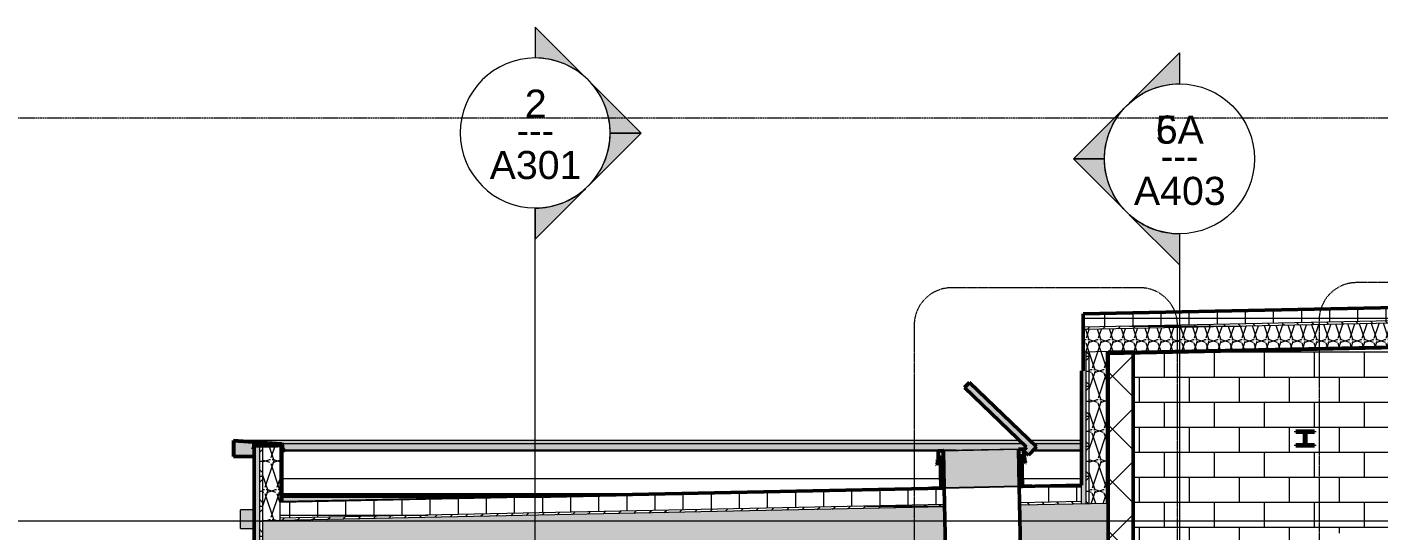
# Model space of a CAD drawing. Header units: inches. Extents: x 9594 to 15314, y -314 to 660.
# Drawn here: x 13186.5 to 13619.3, y 394.8 to 556.1 of the extents above; entities that cross this region are included whole.
import ezdxf

# ---------------------------------------------------------------- set-up
doc = ezdxf.new("R2010")
doc.units = ezdxf.units.IN
doc.header["$MEASUREMENT"] = 0
for name, pattern in [('Aligning Line 1_8_', [0.25, 0.125, -0.125]), ('Dash Dot 3_16_', [0.3125, 0.1875, -0.0625, 0, -0.0625]), ('Grid Line 1_2_', [0.875, 0.5, -0.125, 0.125, -0.125])]:
    doc.linetypes.add(name, pattern=pattern)
for name, color, linetype, lineweight in [('0-5', 50, 'Continuous', 5), ('0-6', 250, 'Continuous', 50), ('A-ANNO-SYMB-1', 150, 'Dash Dot 3_16_', 9), ('A-FLOR-LEVL-1', 51, 'Grid Line 1_2_', 9), ('A-GENM', 5, 'Continuous', 9), ('A-GENM-4', 5, 'Continuous', 50), ('A-GENM-5', 55, 'Continuous', 9), ('A-GENM-6', 250, 'Continuous', 50), ('A-ROOF', 132, 'Continuous', 13), ('A-ROOF-1', 132, 'Continuous', 5), ('A-ROOF-2', 132, 'Continuous', 50), ('A-ROOF-3', 132, 'Continuous', 9), ('A-ROOF-PATT-1', 132, 'Continuous', 9), ('A-WALL', 113, 'Continuous', 13), ('A-WALL-10', 113, 'Continuous', 50), ('A-WALL-5', 7, 'Continuous', 9), ('A-WALL-6', 250, 'Continuous', 50), ('A-WALL-8', 113, 'Continuous', 5), ('A-WALL-9', 113, 'Continuous', 9), ('A-WALL-PATT-3', 55, 'Continuous', 9), ('A-WALL-PATT-4', 111, 'Continuous', 9), ('A-WALL-PATT-5', 252, 'Continuous', 9), ('G-ANNO-SYMB', 111, 'Aligning Line 1_8_', 9), ('G-ANNO-SYMB-1', 147, 'Aligning Line 1_8_', 9), ('G-ANNO-SYMB-2', 111, 'Continuous', 9), ('S-FNDN-1', 32, 'Continuous', 5), ('S-FNDN-3', 32, 'Continuous', 50)]:
    doc.layers.add(name, color=color, linetype=linetype, lineweight=lineweight)
doc.styles.add('Arial', font='arial.ttf', dxfattribs={"height": 9})
doc.styles.add('Century Gothic', font='ufonts.com_century-gothic.ttf', dxfattribs={"height": 9})
pattern_1 = [(0, (14107.5676, 138.832), (0, 4.798), []), (315, (14107.5676, 138.832), (4.798427, 0), [6.786, -6.786]), (45, (14107.5676, 138.832), (4.798427, 0), [6.786, -6.786])]
pattern_2 = [(161.57, (14108.0476, 139.312), (-3.8399538, -1.54e-05), [0, -27.322, 3.034, 0]), (18.43, (14107.0876, 139.312), (-3.8399538, 1.54e-05), [0, -27.322, 3.034, 0]), (108.43, (14108.0476, 139.312), (1.919622, -9.6005246), [9.106, -21.25]), (71.57, (14107.0876, 139.312), (1.919622, 9.6005246), [9.106, -21.25])]
pattern_3 = [(0, (14107.568, 138.832), (30.72, 7.68), [1.267, -21.773, 1.267, -21.773, -122.88]), (0, (14107.568, 138.832), (30.72, 7.68), [-46.08, 1.267, -44.813, 1.267, -21.773, -53.76]), (0, (14107.568, 138.832), (30.72, 7.68), [-115.2, 1.267, -14.093, 1.267, -37.133]), (120, (14119.088, 142.672), (-22.011075, 22.7643), [1.267, -21.773, 1.267, -21.773, -122.88]), (120, (14119.088, 142.672), (-22.011075, 22.7643), [-46.08, 1.267, -44.813, 1.267, -21.773, -53.76]), (120, (14119.088, 142.672), (-22.011075, 22.7643), [-115.2, 1.267, -14.093, 1.267, -37.133]), (240, (14122.928, 158.032), (-8.708925, -30.4443), [1.267, -21.773, 1.267, -21.773, -122.88]), (240, (14122.928, 158.032), (-8.708925, -30.4443), [-46.08, 1.267, -44.813, 1.267, -21.773, -53.76]), (240, (14122.928, 158.032), (-8.708925, -30.4443), [-115.2, 1.267, -14.093, 1.267, -37.133])]
pattern_4 = [(0, (14107.568, 138.832), (0, 9), []), (90, (14107.568, 138.832), (-9, 6e-16), [])]

# ---------------------------------------------------------------- blocks, each defined once
blk = doc.blocks.new('Otis_G2S_072320191620 - Otis_G2S_072320191620-2295120-BUILDING SECTION - NORTH_SOUTH AT ELEVATOR AND COURTYARD - LOOKING EAST')
at = {"layer": 'A-GENM-5'}
for points in [[(-3521.22, 426.37), (-3521.22, 426.75), (-3527.22, 426.75), (-3527.22, 426.37)], [(-3524.41, 422.37), (-3524.03, 422.37), (-3524.03, 426.37), (-3524.41, 426.37), (-3524.41, 422.88)], [(-3523.18, 422), (-3521.22, 422), (-3521.22, 422.37), (-3527.22, 422.37), (-3527.22, 422), (-3523.57, 422)]]:
    blk.add_hatch(color=256, dxfattribs=at).paths.add_polyline_path(points, flags=0)
at = {"layer": 'A-GENM-6'}
for p, q in [((-3527.22, 426.75), (-3521.22, 426.75)), ((-3527.22, 426.75), (-3527.22, 426.37)), ((-3521.22, 426.37), (-3527.22, 426.37)), ((-3524.41, 426.37), (-3524.03, 426.37)), ((-3524.41, 426.37), (-3524.41, 422.37)), ((-3524.03, 426.37), (-3524.03, 422.37)), ((-3521.22, 426.75), (-3521.22, 426.37)), ((-3527.22, 422.37), (-3521.22, 422.37)), ((-3527.22, 422.37), (-3527.22, 422)), ((-3521.22, 422), (-3527.22, 422)), ((-3524.03, 422.37), (-3524.41, 422.37)), ((-3521.22, 422.37), (-3521.22, 422))]:
    blk.add_line(p, q, dxfattribs=at)
blk = doc.blocks.new('CTR - 1st Phase -Stairs _ Elevators_rvt-2-BUILDING SECTION - NORTH_SOUTH AT ELEVATOR AND COURTYARD - LOOKING EAST')
at = {"layer": 'A-WALL-PATT-3'}
h = blk.add_hatch(dxfattribs=at)
h.set_pattern_fill('FP_70', color=256, style=0, pattern_type=2)
h.set_pattern_definition([(0, (-3481.324, -188), (0, 8), []), (90, (-3481.324, -188), (-8, 8), [8, -8])])
h.paths.add_polyline_path([(-3579.32, -152), (-3549.06, -152), (-3549.06, -45.77), (-3552.22, -45.77), (-3552.22, -45.57), (-3553.1, -45.57), (-3553.1, -44), (-3552.22, -44), (-3552.22, -43.8), (-3549.26, -43.8), (-3549.26, -42.23), (-3549.07, -42.23), (-3549.06, -1.77), (-3552.22, -1.77), (-3552.22, -1.57), (-3553.1, -1.57), (-3553.1, 0), (-3552.22, 0), (-3552.22, 0.2), (-3549.26, 0.2), (-3549.26, 1.77), (-3549.07, 1.77), (-3549.06, 134.23), (-3552.22, 134.23), (-3552.22, 134.43), (-3553.1, 134.43), (-3553.1, 136), (-3552.22, 136), (-3552.22, 136.2), (-3549.26, 136.2), (-3549.26, 137.77), (-3549.07, 137.77), (-3549.06, 266.23), (-3552.22, 266.23), (-3552.22, 266.43), (-3553.1, 266.43), (-3553.1, 268), (-3552.22, 268), (-3552.22, 268.2), (-3549.26, 268.2), (-3549.26, 269.77), (-3549.07, 269.77), (-3549.06, 373.23), (-3552.22, 373.23), (-3552.22, 373.43), (-3553.1, 373.43), (-3553.1, 375), (-3552.22, 375), (-3552.22, 375.2), (-3549.26, 375.2), (-3549.26, 376.77), (-3549.07, 376.77), (-3549.06, 394), (-3546.62, 394), (-3546.62, 375), (-3517.45, 375), (-3517.45, 394), (-3512.45, 394), (-3512.45, 375), (-3501.82, 375), (-3501.82, 394), (-3499.38, 394), (-3499.38, 376.77), (-3499.19, 376.77), (-3499.19, 375.2), (-3496.23, 375.2), (-3496.23, 375), (-3495.35, 375), (-3495.35, 373.43), (-3496.23, 373.43), (-3496.23, 373.23), (-3499.38, 373.23), (-3499.38, 269.77), (-3499.19, 269.77), (-3499.19, 268.2), (-3496.23, 268.2), (-3496.23, 268), (-3495.35, 268), (-3495.35, 266.43), (-3496.23, 266.43), (-3496.23, 266.23), (-3499.38, 266.23), (-3499.38, 137.77), (-3499.19, 137.77), (-3499.19, 136.2), (-3496.23, 136.2), (-3496.23, 136), (-3495.35, 136), (-3495.35, 134.43), (-3496.23, 134.43), (-3496.23, 134.23), (-3499.38, 134.23), (-3499.38, 1.77), (-3499.19, 1.77), (-3499.19, 0.2), (-3496.23, 0.2), (-3496.23, 0), (-3495.35, 0), (-3495.35, -1.57), (-3496.23, -1.57), (-3496.23, -1.77), (-3499.38, -1.77), (-3499.38, -42.23), (-3499.19, -42.23), (-3499.19, -43.8), (-3496.23, -43.8), (-3496.23, -44), (-3495.35, -44), (-3495.35, -45.57), (-3496.23, -45.57), (-3496.23, -45.77), (-3499.38, -45.77), (-3499.38, -152), (-3487.73, -152), (-3487.73, -68), (-3487.32, -68), (-3487.32, -66.87), (-3486.28, -66.87), (-3486.28, -66), (-3485.32, -66), (-3485.32, -35.02), (-3486.97, -35.02), (-3486.97, -33.96), (-3485.32, -33.96), (-3485.32, -17.06), (-3486.97, -17.06), (-3486.97, -16), (-3485.32, -16), (-3485.32, 0), (-3487.73, 0), (-3487.73, 84), (-3487.32, 84), (-3487.32, 85.13), (-3486.28, 85.13), (-3486.28, 86), (-3485.32, 86), (-3485.32, 136), (-3487.73, 136), (-3487.73, 220), (-3487.32, 220), (-3487.32, 221.13), (-3486.28, 221.13), (-3486.28, 222), (-3485.32, 222), (-3485.32, 268), (-3487.73, 268), (-3487.73, 352), (-3487.32, 352), (-3487.32, 353.13), (-3486.28, 353.13), (-3486.28, 354), (-3485.32, 354), (-3485.32, 452), (-3564.82, 452), (-3579.32, 451.7), (-3579.32, 376), (-3587.32, 376), (-3587.32, 372), (-3579.32, 372), (-3579.32, -143.04)], flags=0)
h.paths.add_polyline_path([(-3546.62, -152), (-3546, -152), (-3546, -84.62), (-3546.31, -84.62), (-3546.31, -76.98), (-3533.72, -76.98), (-3533.72, -76.44), (-3517.45, -76.44), (-3517.45, -45.77), (-3546.62, -45.77), (-3546.62, -143.04)], flags=0)
h.paths.add_polyline_path([(-3544.5, -152), (-3543.13, -152), (-3543.13, -108.98), (-3525.65, -108.98), (-3525.65, -84.62), (-3544.5, -84.62), (-3544.5, -143.04)], flags=0)
h.paths.add_polyline_path([(-3505.3, -152), (-3503.94, -152), (-3503.94, -84.62), (-3512.45, -84.62), (-3512.45, -108.98), (-3505.3, -108.98), (-3505.3, -143.04)], flags=0)
h.paths.add_polyline_path([(-3502.44, -152), (-3501.82, -152), (-3501.82, -45.77), (-3512.45, -45.77), (-3512.45, -76.98), (-3502.13, -76.98), (-3502.13, -84.62), (-3502.44, -84.62), (-3502.44, -143.04)], flags=0)
h.paths.add_polyline_path([(-3522.78, -108.98), (-3517.45, -108.98), (-3517.45, -84.62), (-3522.78, -84.62), (-3522.78, -93.9)], flags=0)
h.paths.add_polyline_path([(-3546.62, -44), (-3517.45, -44), (-3517.45, -1.77), (-3546.62, -1.77), (-3546.62, -27.3)], flags=0)
h.paths.add_polyline_path([(-3512.45, -44), (-3501.82, -44), (-3501.82, -1.77), (-3512.45, -1.77), (-3512.45, -28.84)], flags=0)
h.paths.add_polyline_path([(-3546.62, 0), (-3517.45, 0), (-3517.45, 134.23), (-3546.62, 134.23), (-3546.62, 0.54)], flags=0)
h.paths.add_polyline_path([(-3512.45, 0), (-3501.82, 0), (-3501.82, 134.23), (-3512.45, 134.23), (-3512.45, 0.54)], flags=0)
h.paths.add_polyline_path([(-3512.45, 136), (-3501.82, 136), (-3501.82, 266.23), (-3512.45, 266.23), (-3512.45, 144.13)], flags=0)
h.paths.add_polyline_path([(-3535.75, 136), (-3517.45, 136), (-3517.45, 266.23), (-3546.62, 266.23), (-3546.62, 136)], flags=0)
h.paths.add_polyline_path([(-3541.93, 268), (-3517.45, 268), (-3517.45, 373.23), (-3546.62, 373.23), (-3546.62, 268), (-3543.58, 268)], flags=0)
h.paths.add_polyline_path([(-3512.45, 268), (-3501.82, 268), (-3501.82, 373.23), (-3512.45, 373.23), (-3512.45, 335.57)], flags=0)
h.paths.add_polyline_path([(-3521.22, 422), (-3527.22, 422), (-3527.22, 422.37), (-3524.41, 422.37), (-3524.41, 426.37), (-3527.22, 426.37), (-3527.22, 426.75), (-3521.22, 426.75), (-3521.22, 426.37), (-3524.03, 426.37), (-3524.03, 422.37), (-3521.22, 422.37)], flags=0)
at = {"layer": 'A-WALL-PATT-5'}
h = blk.add_hatch(dxfattribs=at)
h.set_pattern_fill('FP_69', color=256, style=0, pattern_type=2)
h.set_pattern_definition([(45, (-3012.324, 138.832), (-8.48528, 8.48528), []), (135, (-3012.324, 138.832), (-8.48528, -8.48528), [])])
h.paths.add_polyline_path([(-3582.22, 376), (-3579.32, 376), (-3579.32, 452), (-3587.32, 452), (-3587.32, 376)], flags=0)
at = {"layer": 'A-FLOR-LEVL-1'}
blk.add_line((-4168.71, 398), (-1830.2, 398), dxfattribs=at)
at = {"layer": 'A-WALL-5'}
blk.add_line((-3485.32, 452), (-3564.82, 452), dxfattribs=at)
at = {"layer": 'A-WALL-6'}
for p, q in [((-3587.32, 376), (-3587.32, 452)), ((-3587.32, 452), (-3579.32, 452)), ((-3579.32, 452), (-3579.32, 376))]:
    blk.add_line(p, q, dxfattribs=at)
at = {"layer": 'G-ANNO-SYMB-1'}
blk.add_line((-1926.87, 526.95), (-4071.96, 526.95), dxfattribs=at)
at = {"layer": '0-6'}
blk.add_blockref('Otis_G2S_072320191620 - Otis_G2S_072320191620-2295120-BUILDING SECTION - NORTH_SOUTH AT ELEVATOR AND COURTYARD - LOOKING EAST', (0, 0), dxfattribs=at)
blk = doc.blocks.new('Basic Wall _ EXT - FIBER CEMENT - SMALL - ___-2145929-BUILDING SECTION - NORTH_SOUTH AT ELEVATOR AND COURTYARD - LOOKING EAST')
at = {"layer": 'A-WALL-9'}
h = blk.add_hatch(color=256, dxfattribs=at)
h.paths.add_polyline_path([(-3669.82, 422.6), (-3614.45, 422.6), (-3615.56, 423.66), (-3867.21, 423.66), (-3851.84, 422.6), (-3674.01, 422.6)], flags=0)
h.paths.add_polyline_path([(-3408.93, 422.6), (-3393.56, 423.66), (-3468.82, 423.66), (-3468.82, 422.6), (-3409.07, 422.6)], flags=0)
h.paths.add_polyline_path([(-3595.82, 422.6), (-3595.82, 423.66), (-3612.31, 423.66), (-3611.17, 422.6), (-3598.6, 422.6)], flags=0)
for points in [[(-3862.58, 418.62), (-3860.72, 418.62), (-3860.73, 420.79), (-3861.25, 420.84), (-3860.84, 421.5), (-3860.78, 421.45), (-3860.73, 421.63), (-3860.81, 421.63), (-3860.81, 422.86), (-3860.72, 422.9), (-3860.65, 423.01), (-3860.51, 423.03), (-3860.39, 423.05), (-3860.51, 423.11), (-3862.57, 423.26), (-3867.21, 423.58), (-3867.21, 418.62)], [(-3860.73, 420.79), (-3860.73, 421.45), (-3860.78, 421.45), (-3861.19, 420.79), (-3860.73, 420.79)], [(-3860.73, 421.45), (-3860.73, 421.45), (-3860.76, 421.5), (-3860.73, 421.45)], [(-3860.73, 421.63), (-3860.72, 422), (-3859.13, 422.04), (-3859.41, 422.1), (-3860.29, 422.86), (-3860.73, 422.86), (-3860.73, 422)], [(-3860.29, 422.86), (-3860.43, 423.01), (-3860.45, 423.03), (-3860.65, 423.01), (-3860.72, 422.9), (-3860.71, 422.86), (-3860.39, 422.86)], [(-3859.53, 423.05), (-3860.44, 423.09), (-3860.39, 423.05)], [(-3854.18, 422.1), (-3851.71, 422.1), (-3851.71, 422.16), (-3853.48, 422.16), (-3853.48, 422.44), (-3851.66, 422.47), (-3851.79, 422.59), (-3851.85, 422.59), (-3851.85, 422.52), (-3859.53, 423.05), (-3860.39, 423.05), (-3859.29, 422.1), (-3858.37, 422.1)], [(-3852.08, 422.23), (-3851.93, 422.27), (-3851.99, 422.37), (-3853.4, 422.37), (-3853.4, 422.23), (-3852.33, 422.23)], [(-3851.84, 422.16), (-3851.71, 422.16), (-3851.71, 422.23), (-3852.33, 422.23), (-3852.33, 422.16), (-3851.92, 422.16)], [(-3851.97, 422.37), (-3851.97, 422.39), (-3851.97, 422.37)], [(-3851.84, 422.27), (-3851.71, 422.27), (-3851.71, 422.35), (-3851.63, 422.35), (-3851.66, 422.47), (-3851.92, 422.47), (-3851.85, 422.27)], [(-3851.77, 421.83), (-3851.71, 421.83), (-3851.71, 422.08), (-3851.89, 422.04), (-3851.81, 421.95), (-3851.78, 421.89)], [(-3851.62, 421.39), (-3851.62, 421.39), (-3851.63, 421.44), (-3851.71, 421.44), (-3851.74, 421.83), (-3851.77, 421.83), (-3851.74, 421.39), (-3851.63, 421.39)], [(-3851.74, 421.26), (-3851.59, 421.3), (-3851.63, 421.39), (-3851.77, 421.39), (-3851.76, 421.3)], [(-3851.36, 420.51), (-3851.3, 420.55), (-3851.3, 420.59), (-3851.44, 420.63), (-3851.45, 420.64), (-3851.74, 420.62), (-3851.47, 420.51)], [(-3851.35, 420.63), (-3851.25, 420.63), (-3851.65, 421.26), (-3851.71, 421.22), (-3851.42, 420.74)], [(-3860.73, 418.54), (-3860.72, 418.54), (-3860.73, 418.56)]]:
    blk.add_hatch(color=256, dxfattribs=at).paths.add_polyline_path(points, flags=0)
h = blk.add_hatch(color=256, dxfattribs=at)
h.paths.add_polyline_path([(-3852.02, 422.08), (-3852.02, 422.04), (-3851.96, 422.07)], flags=0)
h.paths.add_polyline_path([(-3858.97, 422.04), (-3851.71, 422.08), (-3851.71, 422.1), (-3859.24, 422.07), (-3859.13, 422.04), (-3858.98, 422.04)], flags=0)
h = blk.add_hatch(color=256, dxfattribs=at)
h.paths.add_polyline_path([(-3409.07, 422.35), (-3409.02, 422.47), (-3408.93, 422.6), (-3468.82, 422.56), (-3468.82, 422.35), (-3409.15, 422.35)], flags=0)
h.paths.add_polyline_path([(-3615.36, 422.35), (-3614.2, 422.36), (-3614.45, 422.6), (-3851.73, 422.56), (-3851.63, 422.41), (-3851.63, 422.35), (-3619.55, 422.35)], flags=0)
h.paths.add_polyline_path([(-3610.94, 422.35), (-3595.82, 422.36), (-3595.82, 422.6), (-3611.16, 422.56), (-3610.95, 422.36)], flags=0)
h = blk.add_hatch(color=256, dxfattribs=at)
h.paths.add_polyline_path([(-3678.2, 421.44), (-3613.59, 421.44), (-3613.42, 421.62), (-3614.19, 422.35), (-3851.63, 422.35), (-3851.63, 421.44), (-3682.39, 421.44)], flags=0)
h.paths.add_polyline_path([(-3409.15, 421.44), (-3409.15, 422.35), (-3468.82, 422.35), (-3468.82, 421.44), (-3410.06, 421.44)], flags=0)
h.paths.add_polyline_path([(-3595.82, 421.44), (-3595.82, 422.35), (-3610.94, 422.35), (-3610.24, 421.68), (-3610.47, 421.44), (-3598.6, 421.44)], flags=0)
h = blk.add_hatch(color=256, dxfattribs=at)
h.paths.add_polyline_path([(-3644.69, 421.3), (-3613.68, 421.35), (-3613.59, 421.44), (-3851.63, 421.44), (-3851.59, 421.3), (-3648.88, 421.3)], flags=0)
h.paths.add_polyline_path([(-3409.55, 421.3), (-3409.08, 421.35), (-3409.07, 421.44), (-3468.82, 421.43), (-3468.82, 421.3), (-3409.66, 421.3)], flags=0)
h.paths.add_polyline_path([(-3595.82, 421.3), (-3595.82, 421.44), (-3610.48, 421.43), (-3610.6, 421.3), (-3598.6, 421.3)], flags=0)
h = blk.add_hatch(color=256, dxfattribs=at)
h.paths.add_polyline_path([(-3648.88, 420.57), (-3635.93, 420.57), (-3614.27, 421.02), (-3614.26, 420.74), (-3613.72, 421.3), (-3851.56, 421.26), (-3851.11, 420.57), (-3653.07, 420.57)], flags=0)
h.paths.add_polyline_path([(-3409.66, 420.57), (-3409.19, 421.3), (-3468.82, 421.3), (-3468.82, 420.57), (-3410.06, 420.57)], flags=0)
h.paths.add_polyline_path([(-3595.82, 420.57), (-3595.82, 421.3), (-3610.6, 421.3), (-3611.31, 420.57), (-3598.6, 420.57)], flags=0)
h.paths.add_polyline_path([(-3409.12, 421.26), (-3409.12, 421.3), (-3409.12, 421.26)], flags=0)
h = blk.add_hatch(color=256, dxfattribs=at)
h.paths.add_polyline_path([(-3669.82, 420.45), (-3639.77, 420.49), (-3636.31, 420.57), (-3851.11, 420.57), (-3851.22, 420.45), (-3674.01, 420.45)], flags=0)
h.paths.add_polyline_path([(-3409.47, 420.45), (-3409.66, 420.57), (-3468.82, 420.57), (-3468.82, 420.45), (-3409.55, 420.45)], flags=0)
h.paths.add_polyline_path([(-3409.23, 420.45), (-3409.3, 420.49), (-3409.26, 420.45)], flags=0)
h.paths.add_polyline_path([(-3598.6, 420.45), (-3595.82, 420.45), (-3595.82, 420.57), (-3611.31, 420.57), (-3611.42, 420.45), (-3602.79, 420.45)], flags=0)
h = blk.add_hatch(color=256, dxfattribs=at)
h.paths.add_polyline_path([(-3408.92, 420.42), (-3408.92, 420.42), (-3409.07, 420.42)], flags=0)
h.paths.add_polyline_path([(-3595.82, 420.42), (-3595.82, 420.45), (-3598.6, 420.42)], flags=0)
for p, q in [((-3615.56, 423.66), (-3867.29, 423.66)), ((-3860.73, 420.79), (-3861.19, 420.79)), ((-3860.41, 423.11), (-3860.56, 423.11)), ((-3859.34, 422.04), (-3859.28, 422)), ((-3853.2, 422.04), (-3858.3, 422.04)), ((-3851.97, 422.37), (-3853.4, 422.37)), ((-3852.33, 422.23), (-3851.71, 422.23)), ((-3851.71, 422.16), (-3852.33, 422.16)), ((-3851.71, 422.08), (-3852.02, 422.08)), ((-3851.89, 422.04), (-3852.02, 422.04)), ((-3851.71, 422.24), (-3851.93, 422.24)), ((-3851.65, 422.47), (-3851.92, 422.47)), ((-3614.45, 422.6), (-3851.85, 422.6)), ((-3851.69, 422.52), (-3851.85, 422.52)), ((-3851.7, 422.27), (-3851.85, 422.27)), ((-3851.44, 420.64), (-3851.78, 420.64)), ((-3851.47, 420.5), (-3851.51, 420.51)), ((-3851.44, 420.42), (-3641.76, 420.42)), ((-3851.23, 420.59), (-3851.42, 420.59)), ((-3851.24, 420.63), (-3851.35, 420.63)), ((-3635.93, 420.57), (-3851.11, 420.57)), ((-3595.82, 423.66), (-3612.31, 423.66)), ((-3611.46, 420.42), (-3595.82, 420.42)), ((-3595.82, 420.57), (-3611.31, 420.57)), ((-3595.82, 422.6), (-3611.17, 422.6))]:
    blk.add_line(p, q, dxfattribs=at)
at = {"layer": 'A-WALL-9', "flags": 128}
for points in [[(-3860.81, 421.63), (-3860.81, 421.58), (-3860.82, 421.54), (-3860.84, 421.5)], [(-3860.39, 423.05), (-3860.45, 423.09), (-3860.51, 423.11), (-3860.57, 423.11), (-3860.63, 423.1), (-3860.69, 423.07), (-3860.74, 423.03), (-3860.77, 422.98), (-3860.8, 422.92), (-3860.81, 422.86)], [(-3860.78, 421.45), (-3860.75, 421.51), (-3860.73, 421.57), (-3860.73, 421.63)], [(-3860.73, 422.86), (-3860.72, 422.9), (-3860.71, 422.95), (-3860.68, 422.98), (-3860.65, 423.01), (-3860.61, 423.03), (-3860.56, 423.03), (-3860.52, 423.03), (-3860.48, 423.02), (-3860.44, 422.99)], [(-3859.13, 422.04), (-3859.18, 422.05), (-3859.24, 422.07), (-3859.29, 422.1)], [(-3851.77, 421.83), (-3851.78, 421.89), (-3851.81, 421.95), (-3851.85, 422.01), (-3851.9, 422.05), (-3851.96, 422.07), (-3852.02, 422.08)], [(-3851.63, 422.35), (-3851.63, 422.41), (-3851.66, 422.47), (-3851.69, 422.52), (-3851.73, 422.56), (-3851.79, 422.59), (-3851.85, 422.6)], [(-3851.85, 422.52), (-3851.81, 422.51), (-3851.78, 422.49), (-3851.75, 422.47), (-3851.72, 422.43), (-3851.71, 422.4), (-3851.71, 422.35)], [(-3851.85, 421.33), (-3851.83, 421.28), (-3851.8, 421.22)], [(-3851.74, 421.26), (-3851.76, 421.3), (-3851.77, 421.35), (-3851.77, 421.39)], [(-3851.71, 421.44), (-3851.7, 421.38), (-3851.68, 421.32), (-3851.65, 421.26)], [(-3851.59, 421.3), (-3851.61, 421.35), (-3851.62, 421.39), (-3851.63, 421.44)], [(-3851.55, 420.44), (-3851.49, 420.42), (-3851.42, 420.42), (-3851.36, 420.43), (-3851.3, 420.45)], [(-3851.35, 420.52), (-3851.39, 420.5), (-3851.43, 420.49), (-3851.44, 420.49)]]:
    blk.add_lwpolyline(points, dxfattribs=at)
blk = doc.blocks.new('Basic Wall _ EXT - FIBER CEMENT - SMALL - ___-2145935-BUILDING SECTION - NORTH_SOUTH AT ELEVATOR AND COURTYARD - LOOKING EAST')
at = {"layer": 'A-WALL-9'}
h = blk.add_hatch(color=256, dxfattribs=at)
h.paths.add_polyline_path([(-3867.29, 418.54), (-3860.73, 418.54), (-3860.73, 418.62), (-3867.21, 418.62), (-3867.21, 423.58), (-3851.85, 422.52), (-3851.85, 422.6), (-3867.29, 423.66), (-3867.29, 418.62)], flags=0)
h.paths.add_polyline_path([(-3851.55, 420.44), (-3851.55, 420.53), (-3851.78, 420.64), (-3851.78, 420.56), (-3851.59, 420.46)], flags=0)
h.paths.add_polyline_path([(-3851.3, 420.45), (-3851.13, 420.59), (-3851.62, 421.28), (-3851.65, 421.26), (-3851.23, 420.59), (-3851.33, 420.49)], flags=0)
h.paths.add_polyline_path([(-3851.42, 420.59), (-3851.36, 420.64), (-3851.77, 421.24), (-3851.78, 421.19), (-3851.42, 420.6)], flags=0)
h.paths.add_polyline_path([(-3861.19, 420.79), (-3860.78, 421.45), (-3860.84, 421.5), (-3861.25, 420.84)], flags=0)
h.paths.add_polyline_path([(-3851.85, 421.39), (-3851.77, 421.39), (-3851.81, 421.83), (-3851.85, 421.81), (-3851.85, 421.39)], flags=0)
h.paths.add_polyline_path([(-3851.63, 421.44), (-3851.66, 422.35), (-3851.71, 422.35), (-3851.71, 421.44)], flags=0)
h.paths.add_polyline_path([(-3860.73, 421.63), (-3860.73, 421.63), (-3860.73, 422.86), (-3860.81, 422.86), (-3860.78, 421.63), (-3860.75, 421.63)], flags=0)
h.paths.add_polyline_path([(-3852.47, 422), (-3852.02, 422.04), (-3852.02, 422.08), (-3853.2, 422.04), (-3853.2, 422)], flags=0)
h.paths.add_polyline_path([(-3859.34, 422.04), (-3859.29, 422.1), (-3860.42, 423.03), (-3860.43, 422.98), (-3859.37, 422.07)], flags=0)
h.paths.add_polyline_path([(-3853.48, 422.16), (-3852.33, 422.16), (-3852.33, 422.23), (-3853.4, 422.23), (-3853.4, 422.37), (-3851.97, 422.37), (-3851.92, 422.25), (-3851.85, 422.27), (-3851.92, 422.47), (-3853.48, 422.44), (-3853.48, 422.23)], flags=0)
at = {"layer": 'A-WALL-10'}
for p, q in [((-3851.85, 422.6), (-3867.29, 423.66)), ((-3867.29, 423.66), (-3867.29, 418.54)), ((-3867.21, 423.58), (-3851.85, 422.52)), ((-3867.21, 423.58), (-3867.21, 418.62)), ((-3860.84, 421.5), (-3861.25, 420.84)), ((-3861.25, 420.84), (-3861.19, 420.79)), ((-3861.19, 420.79), (-3860.78, 421.45)), ((-3860.81, 422.86), (-3860.81, 421.63)), ((-3860.73, 422), (-3860.73, 422.86)), ((-3860.44, 422.99), (-3859.34, 422.04)), ((-3859.29, 422.1), (-3860.39, 423.05)), ((-3859.13, 422.04), (-3858.3, 422.04)), ((-3859.13, 421.96), (-3858.3, 421.96)), ((-3858.3, 421.96), (-3858.3, 422.04)), ((-3851.92, 422.47), (-3853.48, 422.44)), ((-3853.48, 422.44), (-3853.48, 422.16)), ((-3853.48, 422.16), (-3852.33, 422.16)), ((-3853.4, 422.37), (-3851.97, 422.39)), ((-3853.4, 422.23), (-3853.4, 422.37)), ((-3852.33, 422.23), (-3853.4, 422.23)), ((-3852.02, 422.08), (-3853.2, 422.08)), ((-3853.2, 422), (-3853.2, 422.08)), ((-3852.33, 422.23), (-3852.33, 422.16)), ((-3851.97, 422.39), (-3851.93, 422.24)), ((-3851.93, 422.24), (-3851.85, 422.27)), ((-3851.85, 422.27), (-3851.92, 422.47)), ((-3851.78, 420.64), (-3851.82, 420.57)), ((-3851.55, 420.44), (-3851.82, 420.57)), ((-3851.8, 421.22), (-3851.42, 420.59)), ((-3851.51, 420.51), (-3851.78, 420.64)), ((-3851.77, 421.39), (-3851.77, 421.83)), ((-3851.35, 420.63), (-3851.74, 421.26)), ((-3851.71, 422.35), (-3851.71, 421.44)), ((-3851.65, 421.26), (-3851.22, 420.6)), ((-3851.63, 421.44), (-3851.63, 422.35)), ((-3851.11, 420.57), (-3851.59, 421.3)), ((-3851.42, 420.59), (-3851.35, 420.63)), ((-3851.22, 420.6), (-3851.35, 420.52)), ((-3851.3, 420.45), (-3851.11, 420.57)), ((-3867.29, 418.54), (-3860.73, 418.54)), ((-3860.73, 418.62), (-3867.21, 418.62))]:
    blk.add_line(p, q, dxfattribs=at)
for centre, radius, start, end in [((-3861.06, 421.63), 0.25, 328.2381, 0), ((-3860.56, 422.86), 0.25, 49.2771, 180), ((-3861.06, 421.63), 0.329, 328.2381, 0), ((-3860.56, 422.86), 0.171, 49.2771, 180), ((-3859.13, 422.29), 0.329, 229.2771, 270), ((-3859.13, 422.29), 0.25, 229.2771, 270), ((-3852.02, 421.83), 0.25, 0, 90), ((-3852.02, 421.83), 0.171, 0, 90), ((-3851.88, 422.35), 0.25, 0, 83.0705), ((-3851.88, 422.35), 0.171, 0, 82.4457), ((-3851.52, 421.39), 0.329, 180, 211.4324), ((-3851.52, 421.39), 0.25, 180, 211.4324), ((-3851.38, 421.44), 0.329, 180, 212.826), ((-3851.38, 421.44), 0.25, 180, 212.826), ((-3851.44, 420.67), 0.25, 244.1745, 302.0105), ((-3851.44, 420.67), 0.171, 244.1745, 302.0105)]:
    blk.add_arc(centre, radius, start, end, dxfattribs=at)
at = {"layer": 'A-WALL-9'}
for p, q in [((-3860.73, 421.63), (-3860.73, 422)), ((-3853.2, 422), (-3852.47, 422)), ((-3852.47, 422), (-3852.02, 422)), ((-3851.85, 421.83), (-3851.85, 421.39)), ((-3860.73, 418.54), (-3860.73, 418.62))]:
    blk.add_line(p, q, dxfattribs=at)
blk = doc.blocks.new('Family1 - SCUPPER-2621239-BUILDING SECTION - NORTH_SOUTH AT ELEVATOR AND COURTYARD - LOOKING EAST')
at = {"layer": 'A-GENM'}
blk.add_hatch(color=256, dxfattribs=at).paths.add_polyline_path([(-3865.1, 395.5), (-3860.72, 395.5), (-3860.72, 401.5), (-3865.1, 401.5), (-3865.1, 398)], flags=0)
for p, q in [((-3865.1, 395.5), (-3865.1, 401.5)), ((-3860.72, 401.5), (-3865.1, 401.5)), ((-3865.1, 395.5), (-3860.72, 395.5))]:
    blk.add_line(p, q, dxfattribs=at)
blk = doc.blocks.new('Hatch-Precision_Ladders-Roof_Hatch - 2_0_x2_0_-2210683-BUILDING SECTION - NORTH_SOUTH AT ELEVATOR AND COURTYARD - LOOKING EAST')
at = {"layer": 'A-GENM-4'}
for points in [[(-3612.84, 418.98), (-3610.24, 421.68), (-3631.71, 442.28), (-3633.26, 440.66), (-3613.42, 421.62), (-3614.46, 420.53), (-3613.2, 419.33)], [(-3639.77, 408.49), (-3615.77, 409.01), (-3616.02, 420.98), (-3640.02, 420.49), (-3639.77, 408.5)]]:
    blk.add_hatch(color=256, dxfattribs=at).paths.add_polyline_path(points, flags=0)
h = blk.add_hatch(color=256, dxfattribs=at)
h.paths.add_polyline_path([(-3642.19, 415.94), (-3641.86, 416.69), (-3641.84, 417.67), (-3641.62, 417.94), (-3641.67, 420.36), (-3640.11, 420.43), (-3640.11, 420.49), (-3641.76, 420.42), (-3641.75, 417.9), (-3641.97, 417.63), (-3641.96, 416.67), (-3642.28, 415.98)], flags=0)
h.paths.add_polyline_path([(-3613.66, 416.53), (-3613.57, 416.57), (-3613.93, 417.27), (-3613.95, 418.24), (-3614.22, 418.5), (-3614.26, 420.34), (-3614.35, 420.42), (-3614.31, 418.46), (-3614.05, 418.2), (-3614.03, 417.25), (-3613.94, 417.09)], flags=0)
h.paths.add_polyline_path([(-3614.36, 420.64), (-3614.26, 420.74), (-3614.31, 421.02), (-3615.93, 420.98), (-3615.92, 420.89), (-3614.36, 420.92)], flags=0)
h = blk.add_hatch(color=256, dxfattribs=at)
h.paths.add_polyline_path([(-3641.62, 417.9), (-3641.06, 417.91), (-3641.06, 418.31), (-3640.07, 418.33), (-3640.11, 420.39), (-3641.67, 420.36), (-3641.62, 417.94)], flags=0)
h.paths.add_polyline_path([(-3614.87, 418.45), (-3614.31, 418.5), (-3614.36, 420.44), (-3614.46, 420.53), (-3614.36, 420.64), (-3614.36, 420.92), (-3615.92, 420.89), (-3615.88, 418.82), (-3614.88, 418.82)], flags=0)
h = blk.add_hatch(color=256, dxfattribs=at)
h.paths.add_polyline_path([(-3639.85, 408.49), (-3639.77, 408.49), (-3640.02, 420.49), (-3640.11, 420.45), (-3639.85, 408.49)], flags=0)
h.paths.add_polyline_path([(-3615.77, 408.98), (-3615.7, 409.01), (-3615.93, 420.98), (-3616.02, 420.98), (-3615.77, 408.99)], flags=0)
h = blk.add_hatch(color=256, dxfattribs=at)
h.paths.add_polyline_path([(-3642.19, 415.94), (-3641.02, 415.97), (-3641.06, 416.69), (-3641.87, 416.63), (-3641.95, 416.47)], flags=0)
h.paths.add_polyline_path([(-3614.83, 416.51), (-3613.66, 416.53), (-3614.05, 417.25), (-3614.85, 417.23), (-3614.84, 416.67)], flags=0)
h = blk.add_hatch(color=256, dxfattribs=at)
h.paths.add_polyline_path([(-3641.87, 417.63), (-3641.05, 417.65), (-3641.06, 417.91), (-3641.62, 417.9), (-3641.85, 417.65)], flags=0)
h.paths.add_polyline_path([(-3614.87, 418.19), (-3614.09, 418.24), (-3614.36, 418.46), (-3614.87, 418.45), (-3614.87, 418.2)], flags=0)
h = blk.add_hatch(color=256, dxfattribs=at)
h.paths.add_polyline_path([(-3641.85, 416.67), (-3641.03, 416.69), (-3641.06, 417.65), (-3641.87, 417.63), (-3641.86, 416.69)], flags=0)
h.paths.add_polyline_path([(-3614.85, 417.23), (-3614.03, 417.27), (-3614.05, 418.2), (-3614.87, 418.19), (-3614.86, 417.63)], flags=0)
h = blk.add_hatch(color=256, dxfattribs=at)
h.paths.add_polyline_path([(-3640.86, 408.47), (-3639.85, 408.49), (-3640.05, 418.33), (-3641.06, 418.31), (-3640.86, 408.49)], flags=0)
h.paths.add_polyline_path([(-3615.7, 408.99), (-3614.68, 409.01), (-3614.88, 418.85), (-3615.9, 418.82), (-3615.7, 409.01)], flags=0)
h = blk.add_hatch(color=256, dxfattribs=at)
h.paths.add_polyline_path([(-3643.77, 408.41), (-3640.86, 408.49), (-3640.86, 408.56), (-3643.77, 408.49)], flags=0)
h.paths.add_polyline_path([(-3614.68, 409.01), (-3611.77, 409.08), (-3611.78, 409.16), (-3614.68, 409.08)], flags=0)
at = {"layer": 'A-GENM'}
for p, q in [((-3616.02, 420.98), (-3640.02, 420.49)), ((-3640.02, 420.49), (-3616.02, 420.98)), ((-3640.01, 420.39), (-3616.02, 420.89)), ((-3641.02, 415.97), (-3642.19, 415.94)), ((-3641.05, 417.65), (-3641.87, 417.63)), ((-3641.03, 416.69), (-3641.85, 416.67)), ((-3641.06, 417.91), (-3641.62, 417.9)), ((-3614.31, 418.46), (-3614.87, 418.45)), ((-3614.05, 418.2), (-3614.87, 418.19)), ((-3614.03, 417.25), (-3614.85, 417.23)), ((-3613.66, 416.53), (-3614.83, 416.51)), ((-3615.78, 409.08), (-3639.77, 408.58)), ((-3639.77, 408.49), (-3615.77, 408.98)), ((-3615.77, 408.98), (-3639.77, 408.49))]:
    blk.add_line(p, q, dxfattribs=at)
at = {"layer": 'A-GENM-4'}
for p, q in [((-3631.71, 442.28), (-3633.26, 440.66)), ((-3631.71, 442.28), (-3610.24, 421.68)), ((-3633.26, 440.66), (-3613.42, 421.62)), ((-3641.76, 420.45), (-3640.02, 420.49)), ((-3641.76, 420.45), (-3641.71, 417.94)), ((-3640.01, 420.39), (-3641.67, 420.36)), ((-3641.62, 417.9), (-3641.67, 420.36)), ((-3640.02, 420.49), (-3640.11, 420.49)), ((-3640.11, 420.49), (-3639.86, 408.49)), ((-3640.01, 420.39), (-3640.02, 420.49)), ((-3640.02, 420.49), (-3639.77, 408.49)), ((-3614.27, 421.02), (-3616.02, 420.98)), ((-3616.02, 420.89), (-3616.02, 420.98)), ((-3616.02, 420.98), (-3615.93, 420.98)), ((-3616.02, 420.98), (-3615.77, 408.98)), ((-3616.02, 420.89), (-3614.36, 420.92)), ((-3615.93, 420.98), (-3615.68, 408.99)), ((-3613.42, 421.62), (-3614.46, 420.53)), ((-3614.46, 420.53), (-3612.84, 418.98)), ((-3614.31, 418.46), (-3614.36, 420.92)), ((-3614.27, 421.02), (-3614.22, 418.5)), ((-3610.24, 421.68), (-3612.84, 418.98)), ((-3641.95, 416.69), (-3642.28, 415.98)), ((-3642.28, 415.98), (-3642.19, 415.94)), ((-3642.19, 415.94), (-3641.85, 416.67)), ((-3641.71, 417.94), (-3641.97, 417.67)), ((-3641.97, 417.67), (-3641.95, 416.69)), ((-3641.87, 417.63), (-3641.62, 417.9)), ((-3641.85, 416.67), (-3641.87, 417.63)), ((-3640.05, 418.33), (-3641.06, 418.31)), ((-3641.06, 418.31), (-3640.86, 408.47)), ((-3640.05, 418.33), (-3639.85, 408.49)), ((-3615.9, 418.82), (-3614.88, 418.85)), ((-3615.9, 418.82), (-3615.7, 408.99)), ((-3614.88, 418.85), (-3614.68, 409.01)), ((-3614.05, 418.2), (-3614.31, 418.46)), ((-3614.22, 418.5), (-3613.95, 418.24)), ((-3614.03, 417.25), (-3614.05, 418.2)), ((-3613.66, 416.53), (-3614.03, 417.25)), ((-3613.95, 418.24), (-3613.93, 417.27)), ((-3613.93, 417.27), (-3613.57, 416.57)), ((-3613.57, 416.57), (-3613.66, 416.53)), ((-3639.77, 408.58), (-3643.77, 408.5)), ((-3643.77, 408.5), (-3643.77, 408.41)), ((-3639.77, 408.49), (-3643.77, 408.41)), ((-3639.85, 408.49), (-3640.86, 408.47)), ((-3639.77, 408.49), (-3639.86, 408.49)), ((-3639.77, 408.58), (-3639.77, 408.49)), ((-3615.78, 409.08), (-3611.78, 409.16)), ((-3615.78, 409.08), (-3615.77, 408.98)), ((-3615.77, 408.98), (-3611.77, 409.07)), ((-3615.77, 408.98), (-3615.68, 408.99)), ((-3615.7, 408.99), (-3614.68, 409.01)), ((-3611.78, 409.16), (-3611.77, 409.07))]:
    blk.add_line(p, q, dxfattribs=at)
blk = doc.blocks.new('Section - Section Head - Filled-22785-BUILDING SECTION - NORTH_SOUTH AT ELEVATOR AND COURTYARD - LOOKING EAST')
at = {"layer": 'G-ANNO-SYMB-2'}
h = blk.add_hatch(color=256, dxfattribs=at)
edge = h.paths.add_edge_path(flags=0)
edge.add_line((-2563.93, -189.24), (-2547.82, -173.14))
edge.add_line((-2547.82, -173.14), (-2547.82, -183.05))
edge.add_arc((-2547.82, -207.08), 24.03, 90, 132.0784)
h = blk.add_hatch(color=256, dxfattribs=at)
edge = h.paths.add_edge_path(flags=0)
edge.add_arc((-2547.82, -207.08), 24, 135, 180)
edge.add_line((-2571.82, -207.08), (-2581.76, -207.08))
edge.add_line((-2581.76, -207.08), (-2564.79, -190.11))
h = blk.add_hatch(color=256, dxfattribs=at)
edge = h.paths.add_edge_path(flags=0)
edge.add_line((-2564.79, -224.05), (-2581.76, -207.08))
edge.add_line((-2581.76, -207.08), (-2571.82, -207.08))
edge.add_arc((-2547.82, -207.08), 24, 180, 225)
h = blk.add_hatch(color=256, dxfattribs=at)
edge = h.paths.add_edge_path(flags=0)
edge.add_arc((-2547.82, -207.08), 24.03, 227.9216, 270)
edge.add_line((-2547.82, -231.11), (-2547.82, -241.02))
edge.add_line((-2547.82, -241.02), (-2563.93, -224.92))
for p, q in [((-2547.82, -173.14), (-2563.93, -189.24)), ((-2547.82, -183.05), (-2547.82, -173.14)), ((-2564.79, -190.11), (-2581.76, -207.08)), ((-2571.82, -207.08), (-2581.76, -207.08)), ((-2581.76, -207.08), (-2564.79, -224.05)), ((-2581.76, -207.08), (-2571.82, -207.08)), ((-2563.93, -224.92), (-2547.82, -241.02)), ((-2547.82, -241.02), (-2547.82, -231.11))]:
    blk.add_line(p, q, dxfattribs=at)
for centre, radius, start, end in [((-2547.82, -207.11), 24, 90, 270), ((-2547.82, -207.08), 24.03, 90, 132.0784), ((-2547.82, -207.11), 24, 270, 90), ((-2547.82, -207.08), 24, 135, 180), ((-2547.82, -207.08), 24, 180, 225), ((-2547.82, -207.08), 24.03, 227.9216, 270)]:
    blk.add_arc(centre, radius, start, end, dxfattribs=at)

msp = doc.modelspace()

# ---------------------------------------------------------------- hatches: boundary and pattern name
at = {"layer": 'A-ROOF-1'}
for points in [[(13524.57, 463.99), (13651.07, 466.63), (13651.07, 466.88), (13524.57, 464.24)], [(13354.03, 405.9), (13396.18, 406.76), (13268.04, 406.73), (13268.04, 405.9), (13349.51, 405.9)], [(13268.04, 404.13), (13354.03, 405.9), (13268.04, 405.9)]]:
    msp.add_hatch(color=256, dxfattribs=at).paths.add_polyline_path(points, flags=0)
h = msp.add_hatch(color=256, dxfattribs=at)
h.paths.add_polyline_path([(13268.04, 403.88), (13480.13, 408.24), (13480.12, 408.49), (13268.04, 404.13)], flags=0)
h.paths.add_polyline_path([(13504.12, 408.73), (13524.07, 409.14), (13524.07, 409.39), (13504.12, 408.98)], flags=0)
at = {"layer": 'A-ROOF-PATT-1'}
h = msp.add_hatch(dxfattribs=at)
h.set_pattern_fill('FP_56', color=256, style=0, pattern_type=2)
h.set_pattern_definition(pattern_4)
h.paths.add_polyline_path([(13524.57, 459.99), (13651.07, 462.63), (13651.07, 466.63), (13524.57, 463.99), (13524.57, 461.88)], flags=0)
h = msp.add_hatch(dxfattribs=at)
h.set_pattern_fill('FP_47', color=256, style=0, pattern_type=2)
h.set_pattern_definition(pattern_1)
h.paths.add_polyline_path([(13524.57, 459.24), (13651.07, 461.88), (13651.07, 462.63), (13524.57, 459.99)], flags=0)
h = msp.add_hatch(dxfattribs=at)
h.set_pattern_fill('FP_48', color=256, style=0, pattern_type=2)
h.set_pattern_definition(pattern_2)
h.paths.add_polyline_path([(13524.57, 451.99), (13651.07, 454.63), (13651.07, 461.88), (13524.57, 459.24), (13524.57, 452)], flags=0)
h = msp.add_hatch(dxfattribs=at)
h.set_pattern_fill('FP_44', color=256, style=0, pattern_type=2)
h.set_pattern_definition(pattern_3)
h.paths.add_polyline_path([(13540.57, 451.7), (13642.57, 453.82), (13642.57, 454.45), (13532.57, 452.16), (13532.57, 452), (13540.57, 452)], flags=0)
h = msp.add_hatch(dxfattribs=at)
h.set_pattern_fill('FP_56', color=256, style=0, pattern_type=2)
h.set_pattern_definition(pattern_4)
h.paths.add_polyline_path([(13267.42, 398.86), (13480.23, 403.24), (13480.13, 408.24), (13267.42, 403.86), (13267.42, 401.38)], flags=0)
h.paths.add_polyline_path([(13504.23, 403.74), (13524.07, 404.14), (13524.07, 409.14), (13504.12, 408.73), (13504.22, 404.14)], flags=0)
h = msp.add_hatch(dxfattribs=at)
h.set_pattern_fill('FP_48', color=256, style=0, pattern_type=2)
h.set_pattern_definition(pattern_2)
h.paths.add_polyline_path([(13504.84, 374), (13532.57, 374), (13532.57, 403.57), (13504.24, 402.99), (13504.64, 383.43)], flags=0)
h.paths.add_polyline_path([(13265.72, 374), (13480.83, 374), (13480.25, 402.49), (13261.92, 398), (13261.92, 374)], flags=0)
h = msp.add_hatch(dxfattribs=at)
h.set_pattern_fill('FP_47', color=256, style=0, pattern_type=2)
h.set_pattern_definition(pattern_1)
h.paths.add_polyline_path([(13267.42, 398.11), (13480.25, 402.49), (13480.23, 403.24), (13267.42, 398.86)], flags=0)
h.paths.add_polyline_path([(13504.24, 402.99), (13524.07, 403.42), (13524.07, 404.14), (13504.23, 403.74), (13504.23, 403.39)], flags=0)
h.paths.add_polyline_path([(13532.07, 403.56), (13532.57, 403.57), (13532.57, 404.32), (13532.07, 404.31), (13532.07, 403.57)], flags=0)
at = {"layer": 'A-WALL-8'}
for points in [[(13259.17, 350.5), (13259.42, 350.5), (13259.42, 422), (13259.17, 422), (13259.17, 353.52)], [(13260.92, 350.5), (13260.92, 422), (13259.42, 422), (13259.42, 350.5), (13260.17, 350.5)]]:
    msp.add_hatch(color=256, dxfattribs=at).paths.add_polyline_path(points, flags=0)
at = {"layer": 'A-WALL-PATT-4'}
h = msp.add_hatch(dxfattribs=at)
h.set_pattern_fill('FP_47', color=256, style=0, pattern_type=2)
h.set_pattern_definition(pattern_1)
h.paths.add_polyline_path([(13525.57, 403.42), (13526.57, 403.44), (13526.57, 452.03), (13525.57, 451.99), (13525.57, 403.44)], flags=0)
h = msp.add_hatch(dxfattribs=at)
h.set_pattern_fill('FP_48', color=256, style=0, pattern_type=2)
h.set_pattern_definition(pattern_2)
h.paths.add_polyline_path([(13526.57, 403.44), (13532.07, 403.57), (13532.07, 452.15), (13526.57, 452), (13526.57, 403.56)], flags=0)
h = msp.add_hatch(dxfattribs=at)
h.set_pattern_fill('FP_47', color=256, style=0, pattern_type=2)
h.set_pattern_definition(pattern_1)
h.paths.add_polyline_path([(13260.92, 350.5), (13261.92, 350.5), (13261.92, 422), (13260.92, 422), (13260.92, 353.52)], flags=0)
h = msp.add_hatch(dxfattribs=at)
h.set_pattern_fill('FP_48', color=256, style=0, pattern_type=2)
h.set_pattern_definition(pattern_2)
h.paths.add_polyline_path([(13267.42, 350.5), (13267.42, 374), (13261.92, 374), (13261.92, 350.5), (13265.72, 350.5)], flags=0)
h.paths.add_polyline_path([(13261.92, 398), (13267.42, 398.11), (13267.42, 422), (13261.92, 422), (13261.92, 398.11)], flags=0)
h = msp.add_hatch(dxfattribs=at)
h.set_pattern_fill('FP_44', color=256, style=0, pattern_type=2)
h.set_pattern_definition(pattern_3)
h.paths.add_polyline_path([(13268.04, 350.5), (13268.04, 374), (13267.42, 374), (13267.42, 350.5)], flags=0)
h.paths.add_polyline_path([(13267.42, 403.86), (13268.04, 403.88), (13268.04, 422), (13267.42, 421.96), (13267.42, 403.88)], flags=0)
at = {"layer": 'S-FNDN-1'}
for points in [[(13524.07, 403.39), (13525.57, 403.42), (13525.57, 452.01), (13524.57, 451.99), (13524.57, 446), (13524.07, 446), (13524.07, 403.42)], [(13532.07, 404.31), (13532.57, 404.32), (13532.57, 452.16), (13532.07, 452.15), (13532.07, 407.36)]]:
    msp.add_hatch(color=256, dxfattribs=at).paths.add_polyline_path(points, flags=0)

# ---------------------------------------------------------------- linework, layer by layer
at = {"layer": 'A-ANNO-SYMB-1'}
for p, q in [((13542.78, 472.61), (13482.5, 472.61)), ((13657.78, 474.25), (13612.14, 474.25)), ((13470.5, 460.61), (13470.5, -226.36)), ((13554.78, -226.36), (13554.78, 460.61)), ((13600.14, 462.25), (13600.14, -228.06))]:
    msp.add_line(p, q, dxfattribs=at)
for centre, start, end in [((13482.5, 460.61), 90, 180), ((13542.78, 460.61), 0, 90), ((13612.14, 462.25), 90, 180)]:
    msp.add_arc(centre, 12, start, end, dxfattribs=at)
at = {"layer": 'A-FLOR-LEVL-1'}
msp.add_line((12951.93, 398), (15288.94, 398), dxfattribs=at)
at = {"layer": 'A-ROOF'}
for p, q in [((13651.07, 466.63), (13524.57, 463.99)), ((13651.07, 462.63), (13524.57, 459.99)), ((13651.07, 461.88), (13524.57, 459.24)), ((13532.57, 452.16), (13642.57, 454.45)), ((13480.13, 408.24), (13267.42, 403.86)), ((13524.07, 409.14), (13504.12, 408.73)), ((13524.07, 403.39), (13524.07, 409.39)), ((13267.42, 403.86), (13267.42, 398.11)), ((13480.23, 403.24), (13267.42, 398.86)), ((13268.04, 406.76), (13396.18, 406.76)), ((13524.07, 404.14), (13504.23, 403.74)), ((13532.57, 403.57), (13504.24, 402.99)), ((13532.57, 404.32), (13532.07, 404.31)), ((13480.25, 402.49), (13261.92, 398))]:
    msp.add_line(p, q, dxfattribs=at)
at = {"layer": 'A-ROOF-2'}
for p, q in [((13524.57, 464.24), (13651.07, 466.88)), ((13524.57, 451.36), (13524.57, 464.24)), ((13532.57, 451.53), (13642.57, 453.82)), ((13354.03, 405.9), (13480.12, 408.49)), ((13480.85, 373.37), (13480.12, 408.49)), ((13524.07, 409.39), (13504.12, 408.98)), ((13504.85, 373.37), (13504.12, 408.98)), ((13268.04, 404.13), (13268.04, 405.9)), ((13268.04, 405.9), (13354.03, 405.9)), ((13532.57, 373.37), (13532.57, 404.32))]:
    msp.add_line(p, q, dxfattribs=at)
at = {"layer": 'A-ROOF-3'}
for p, q in [((13268.04, 411.58), (13478.97, 411.58)), ((13505.16, 411.58), (13524.07, 411.58)), ((13480.12, 408.49), (13504.12, 408.98)), ((13354.03, 405.9), (13268.04, 404.13))]:
    msp.add_line(p, q, dxfattribs=at)
at = {"layer": 'A-WALL'}
for p, q in [((13532.57, 452.16), (13524.57, 451.99)), ((13525.57, 403.42), (13525.57, 452.01)), ((13526.57, 403.44), (13526.57, 452.03)), ((13532.07, 403.56), (13532.07, 452.15)), ((13532.57, 451.53), (13532.57, 452.16)), ((13259.42, 422), (13259.42, 229.75)), ((13260.92, 422), (13260.92, 232.37)), ((13261.92, 422), (13261.92, 229.75)), ((13267.42, 422), (13267.42, 403.86)), ((13268.04, 403.88), (13268.04, 404.13))]:
    msp.add_line(p, q, dxfattribs=at)
at = {"layer": 'A-WALL-10'}
for p, q in [((13266.7, 422), (13259.17, 422)), ((13259.17, 421.63), (13259.17, 418.62)), ((13268.04, 422), (13267.87, 422)), ((13268.04, 421.83), (13268.04, 422)), ((13268.04, 405.9), (13268.04, 421.39)), ((13259.17, 418.54), (13259.17, 229.75)), ((13532.57, 404.32), (13532.57, 409.57))]:
    msp.add_line(p, q, dxfattribs=at)
at = {"layer": 'A-WALL-9'}
for p, q in [((13259.17, 422), (13259.17, 421.63)), ((13267.87, 422), (13266.7, 422)), ((13268.04, 421.39), (13268.04, 421.83)), ((13259.17, 418.62), (13259.17, 418.54))]:
    msp.add_line(p, q, dxfattribs=at)
at = {"layer": 'G-ANNO-SYMB'}
msp.add_line((15193.02, 526.95), (13047.85, 526.95), dxfattribs=at)
at = {"layer": 'G-ANNO-SYMB-2'}
for p, q in [((13349.17, -241.84), (13349.17, 498.13)), ((13555.42, 489.85), (13555.42, -298.66)), ((13555.42, 489.85), (13555.42, -267.13))]:
    msp.add_line(p, q, dxfattribs=at)
at = {"layer": 'S-FNDN-3'}
for p, q in [((13524.57, 446), (13524.57, 451.36)), ((13532.57, 451.53), (13532.57, 409.57)), ((13524.07, 446), (13524.07, 409.39)), ((13524.07, 446), (13524.57, 446))]:
    msp.add_line(p, q, dxfattribs=at)

# ---------------------------------------------------------------- block references
at = {"layer": '0-5'}
msp.add_blockref('CTR - 1st Phase -Stairs _ Elevators_rvt-2-BUILDING SECTION - NORTH_SOUTH AT ELEVATOR AND COURTYARD - LOOKING EAST', (17119.89, 0), dxfattribs=at)
at = {"layer": 'A-GENM'}
msp.add_blockref('Family1 - SCUPPER-2621239-BUILDING SECTION - NORTH_SOUTH AT ELEVATOR AND COURTYARD - LOOKING EAST', (17119.89, 0), dxfattribs=at)
at = {"layer": 'A-GENM-4'}
msp.add_blockref('Hatch-Precision_Ladders-Roof_Hatch - 2_0_x2_0_-2210683-BUILDING SECTION - NORTH_SOUTH AT ELEVATOR AND COURTYARD - LOOKING EAST', (17119.89, 0), dxfattribs=at)
at = {"layer": 'A-WALL-9'}
for name in ['Basic Wall _ EXT - FIBER CEMENT - SMALL - ___-2145929-BUILDING SECTION - NORTH_SOUTH AT ELEVATOR AND COURTYARD - LOOKING EAST', 'Basic Wall _ EXT - FIBER CEMENT - SMALL - ___-2145935-BUILDING SECTION - NORTH_SOUTH AT ELEVATOR AND COURTYARD - LOOKING EAST']:
    msp.add_blockref(name, (17119.89, 0), dxfattribs=at)
at = {"layer": 'G-ANNO-SYMB-2', "rotation": 180}
msp.add_blockref('Section - Section Head - Filled-22785-BUILDING SECTION - NORTH_SOUTH AT ELEVATOR AND COURTYARD - LOOKING EAST', (10801.35, 315.05), dxfattribs=at)
at = {"layer": 'G-ANNO-SYMB-2', "extrusion": (0, 0, -1), "rotation": 180}
msp.add_blockref('Section - Section Head - Filled-22785-BUILDING SECTION - NORTH_SOUTH AT ELEVATOR AND COURTYARD - LOOKING EAST', (-16103.24, 306.76), dxfattribs=at)
msp.add_blockref('Section - Section Head - Filled-22785-BUILDING SECTION - NORTH_SOUTH AT ELEVATOR AND COURTYARD - LOOKING EAST', (-16103.24, 306.76), dxfattribs=at)

# ---------------------------------------------------------------- texts
at = {"layer": 'G-ANNO-SYMB-2', "char_height": 9, "attachment_point": 1}
for s, insert, width, style in [('2', (13345.85, 536.04), 8.484, 'Arial'), ('5A', (13547.84, 527.75), 18.786, 'Arial'), ('6A', (13547.84, 527.75), 18.786, 'Arial'), ('---', (13343.2, 527.53), 15.453, 'Century Gothic'), ('A301', (13334.6, 516.4), 35.754, 'Arial'), ('---', (13549.45, 519.25), 15.453, 'Century Gothic'), ('---', (13549.45, 519.25), 15.453, 'Century Gothic'), ('A403', (13540.85, 508.12), 35.754, 'Arial'), ('A403', (13540.85, 508.12), 35.754, 'Arial')]:
    msp.add_mtext(s, dxfattribs=dict(at, insert=insert, width=width, style=style))

doc.saveas('drawing.dxf')
